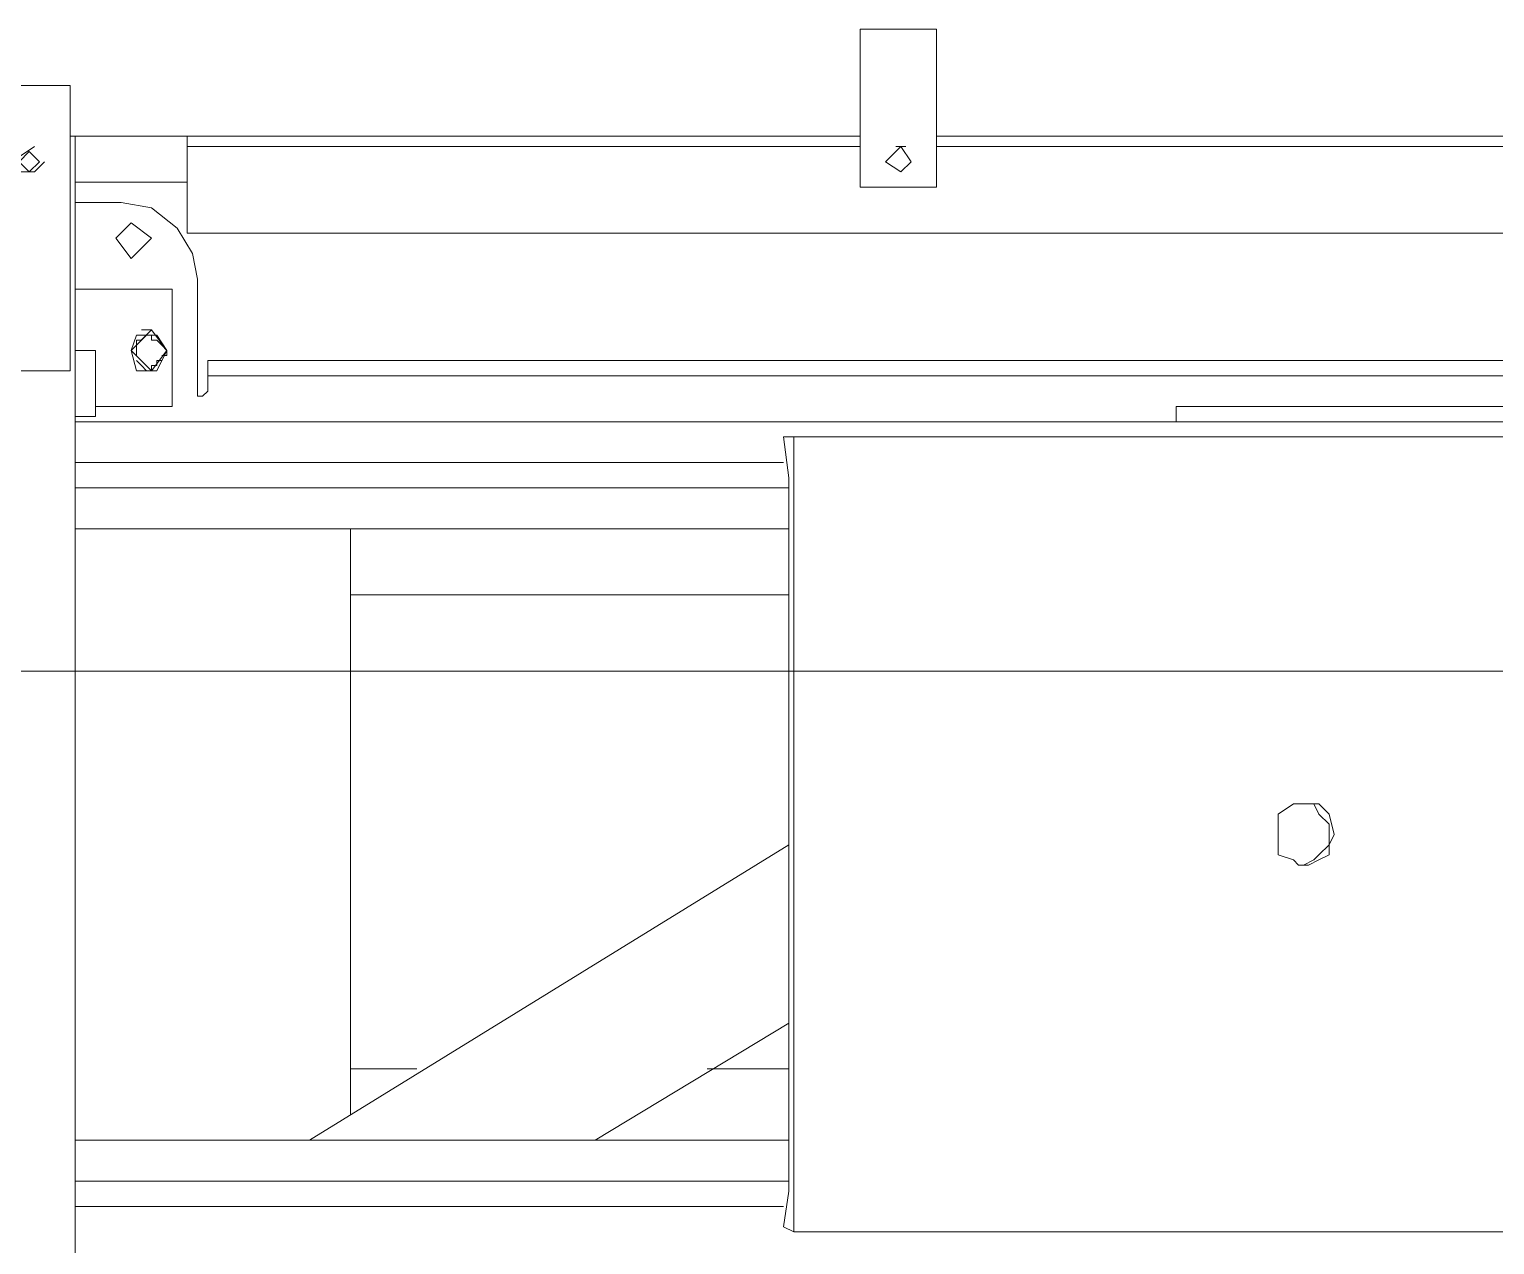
# Model space of a CAD drawing. Header units: metres. Extents: x -13194 to 152406, y -4219 to 19791.
# Drawn here: x 3919.3 to 4011.9, y 603.7 to 680.6 of the extents above; entities that cross this region are included whole.
import ezdxf

# ---------------------------------------------------------------- set-up
doc = ezdxf.new("R2010")
doc.units = ezdxf.units.M
doc.header["$LTSCALE"] = 100
doc.header["$MEASUREMENT"] = 0
doc.layers.get('0').update_dxf_attribs({"color": 9, "lineweight": 9})
doc.layers.add('25', color=76, linetype='Continuous', lineweight=9)
doc.layers.add('32-ekipman', color=9, linetype='Continuous', lineweight=9)
doc.styles.add('MuuM_TEXT-STANDART', font='ARIALN.TTF')
doc.dimstyles.new('MuuM_DIM200', dxfattribs={"dimscale": 20, "dimtxt": 2, "dimasz": 1, "dimexe": 1, "dimexo": 1, "dimgap": 1, "dimtad": 1, "dimdec": 1, "dimrnd": 0.5, "dimdsep": 46, "dimtxsty": 'MuuM_TEXT-STANDART', "dimblk": 'ARCHTICK', "dimcen": 0, "dimdle": 0.15, "dimclrd": 256, "dimclre": 256, "dimclrt": 256, "dimadec": 0, "dimazin": 0, "dimtfac": 5, "dimtdec": 1, "dimtix": 1, "dimtmove": 2, "dimatfit": 3, "dimldrblk": 'DOT', "dimfxl": 3, "dimfxlon": 1, "dimtolj": 1, "dimlwd": -1, "dimlwe": -1, "dimarcsym": 0})

# ---------------------------------------------------------------- blocks, each defined once
blk = doc.blocks.new('h')
for points in [[(181901.097, -16263.506), (181901.097, -16351.78)], [(181809.601, -16282.514), (181855.671, -16282.514)], [(181856.316, -16282.836), (181855.671, -16282.514)], [(181855.671, -16282.514), (181855.671, -16284.769)], [(181855.993, -16285.091), (181856.316, -16282.836)], [(181855.671, -16284.769), (181855.671, -16285.413)], [(181901.097, -16284.125), (181856.316, -16284.125)], [(181855.671, -16285.413), (181855.671, -16330.194)], [(181855.993, -16285.413), (181855.993, -16285.091)], [(181855.993, -16330.194), (181855.993, -16285.413)], [(181901.097, -16285.735), (181855.993, -16285.735)], [(181901.097, -16288.313), (181855.993, -16288.313)], [(181855.993, -16295.723), (181868.236, -16288.313)], [(181855.993, -16306.998), (181886.277, -16288.313)], [(181901.097, -16288.313), (181868.236, -16288.313)], [(181883.7, -16289.924), (181883.7, -16326.973)], [(181861.148, -16292.823), (181855.993, -16292.823)], [(181883.7, -16292.823), (181879.512, -16292.823)], [(181823.455, -16305.71), (181823.132, -16305.71), (181822.488, -16306.032), (181821.844, -16306.354), (181821.844, -16306.998), (181821.522, -16307.643)], [(181822.81, -16306.032), (181822.488, -16306.354), (181821.844, -16306.998), (181821.844, -16307.643)], [(181823.455, -16305.71), (181822.81, -16306.032)], [(181823.777, -16305.71), (181823.455, -16305.71)], [(181825.065, -16307.643), (181825.065, -16306.998), (181825.065, -16306.354), (181824.099, -16306.032), (181823.777, -16305.71)], [(181825.065, -16308.931), (181825.065, -16306.354)], [(181821.522, -16307.643), (181821.844, -16308.931), (181822.488, -16309.576), (181823.132, -16309.576), (181823.455, -16309.576)], [(181821.844, -16307.643), (181821.844, -16308.287), (181822.488, -16308.931), (181822.81, -16309.576)], [(181825.065, -16308.287), (181825.065, -16307.643)], [(181823.455, -16309.576), (181823.777, -16309.576), (181824.099, -16309.576), (181825.065, -16308.931), (181825.065, -16308.287)], [(181822.81, -16309.576), (181823.455, -16309.576)], [(181855.993, -16322.785), (181883.7, -16322.785)], [(181901.097, -16326.973), (181855.993, -16326.973)], [(181901.097, -16326.973), (181883.7, -16326.973)], [(181855.671, -16332.772), (181855.671, -16330.194)], [(181855.671, -16330.194), (181855.671, -16330.194)], [(181901.097, -16329.55), (181855.993, -16329.55)], [(181855.993, -16330.194), (181856.316, -16332.772)], [(181901.097, -16331.161), (181856.316, -16331.161)], [(181809.601, -16332.772), (181855.671, -16332.772)], [(181856.316, -16332.772), (181855.671, -16332.772)], [(181901.097, -16333.738), (181686.856, -16333.738)], [(181831.509, -16333.738), (181831.509, -16334.705)], [(181831.509, -16334.705), (181766.753, -16334.705)], [(181899.808, -16334.705), (181894.976, -16334.705)], [(181894.976, -16342.115), (181894.976, -16334.705)], [(181899.808, -16334.06), (181901.097, -16334.06)], [(181899.808, -16338.249), (181899.808, -16334.06)], [(181893.365, -16335.671), (181893.365, -16335.349), (181893.043, -16335.349), (181892.72, -16335.671)], [(181892.72, -16337.604), (181892.72, -16335.671)], [(181893.365, -16335.671), (181893.365, -16342.759)], [(181892.72, -16336.638), (181698.776, -16336.638)], [(181892.72, -16337.604), (181698.776, -16337.604)], [(181895.942, -16336.96), (181895.298, -16338.249)], [(181897.553, -16338.249), (181896.264, -16336.96), (181895.298, -16338.249), (181896.264, -16339.537), (181897.553, -16338.249)], [(181896.264, -16336.96), (181896.264, -16337.282), (181895.942, -16337.282), (181895.942, -16337.604), (181895.62, -16337.604)], [(181897.231, -16336.96), (181895.942, -16336.96)], [(181896.586, -16336.96), (181896.264, -16336.96), (181896.264, -16336.96)], [(181897.231, -16337.604), (181897.231, -16337.604), (181896.909, -16337.282), (181896.586, -16336.96)], [(181896.909, -16336.96), (181896.586, -16336.96)], [(181897.553, -16338.249), (181897.231, -16336.96)], [(181906.251, -16336.96), (181901.419, -16336.96)], [(181901.419, -16336.96), (181901.419, -16355.001)], [(181895.62, -16337.926), (181895.298, -16337.926), (181895.298, -16338.249), (181895.62, -16338.571)], [(181895.298, -16338.249), (181895.942, -16339.215)], [(181895.62, -16338.571), (181895.942, -16338.893), (181896.264, -16338.893), (181896.264, -16339.215)], [(181896.586, -16339.215), (181896.909, -16338.893), (181897.231, -16338.893), (181897.231, -16338.571)], [(181897.231, -16338.571), (181897.231, -16337.926)], [(181897.231, -16339.215), (181897.553, -16338.249)], [(181899.808, -16338.249), (181901.097, -16338.249)], [(181895.942, -16339.215), (181897.231, -16339.215)], [(181896.264, -16339.537), (181896.909, -16339.537)], [(181901.097, -16342.115), (181894.976, -16342.115)], [(181893.365, -16342.759), (181893.687, -16344.37), (181894.653, -16345.981), (181896.264, -16347.269), (181898.197, -16347.591)], [(181898.519, -16345.336), (181897.553, -16344.048), (181896.264, -16345.336), (181897.553, -16346.303), (181898.519, -16345.336)], [(181693.944, -16345.658), (181894.009, -16345.658)], [(181894.009, -16345.658), (181894.009, -16351.78)], [(181901.097, -16347.591), (181898.197, -16347.591)], [(181851.483, -16348.558), (181846.651, -16348.558)], [(181846.651, -16348.558), (181846.651, -16358.545)], [(181851.483, -16358.545), (181851.483, -16348.558)], [(181849.872, -16350.169), (181848.906, -16349.524), (181848.261, -16350.169), (181848.906, -16351.135), (181849.872, -16350.169)], [(181894.009, -16348.88), (181901.097, -16348.88)], [(181903.674, -16351.135), (181904.641, -16350.491), (181904.641, -16349.524), (181903.674, -16349.524), (181903.03, -16350.169)], [(181904.641, -16350.169), (181903.996, -16349.524), (181903.352, -16350.169), (181903.996, -16350.813), (181904.641, -16350.169)], [(181761.276, -16351.135), (181846.651, -16351.135)], [(181848.584, -16351.135), (181849.228, -16351.135)], [(181851.483, -16351.135), (181894.009, -16351.135)], [(181761.276, -16351.78), (181846.651, -16351.78)], [(181901.419, -16351.78), (181851.483, -16351.78)], [(181901.419, -16351.78), (181901.097, -16351.78)], [(181901.419, -16355.001), (181906.251, -16355.001)], [(181846.651, -16358.545), (181851.483, -16358.545)]]:
    blk.add_lwpolyline(points)
blk = doc.blocks.new('_ArchTick')
at = {"color": 0, "linetype": 'ByBlock', "const_width": 0.15}
blk.add_lwpolyline([(-0.5, -0.5), (0.5, 0.5)], dxfattribs=at)
blk = doc.blocks.new('*D616')
at = {"layer": '25', "transparency": 16777216}
for p, q in [((875, -32730.792), (875, -32650.792)), ((4425, -32730.792), (4425, -32650.792)), ((872, -32670.792), (4428, -32670.792))]:
    blk.add_line(p, q, dxfattribs=at)
at = {"layer": '25', "transparency": 16777216, "xscale": 20, "yscale": 20, "zscale": 20, "rotation": 180}
blk.add_blockref('_ArchTick', (875, -32670.792), dxfattribs=at)
at = {"layer": '25', "transparency": 16777216, "xscale": 20, "yscale": 20, "zscale": 20}
blk.add_blockref('_ArchTick', (4425, -32670.792), dxfattribs=at)
at = {"layer": '25', "transparency": 16777216, "insert": (2650, -32625.263), "char_height": 50, "attachment_point": 5, "style": 'MuuM_TEXT-STANDART'}
blk.add_mtext('\\A1;3550', dxfattribs=at)
blk = doc.blocks.new('_Dot')
at = {"color": 0, "linetype": 'ByBlock', "lineweight": -2}
blk.add_line((-0.5, 0), (-1, 0), dxfattribs=at)
at = {"color": 0, "linetype": 'ByBlock', "const_width": 0.5}
blk.add_lwpolyline([(-0.25, 0, 1), (0.25, 0, 1)], format="xyb", close=True, dxfattribs=at)
blk = doc.blocks.new('2.bod.Mimari')
at = {"layer": '32-ekipman', "ltscale": 2, "rotation": 180}
blk.add_blockref('h', (185823.255, -24307.965), dxfattribs=at)
at = {"layer": '25'}
dim = blk.add_linear_dim(base=(4425, -7990), p1=(875, -8249.415), p2=(4425, -8179.387), dimstyle='MuuM_DIM200', override={"dimtxt": 2.5}, dxfattribs=at)
dim.commit()
dim.dimension.update_dxf_attribs({"geometry": '*D616', "text_midpoint": (2650, -7944.471), "insert": (0, 24680.792)})

msp = doc.modelspace()

# ---------------------------------------------------------------- block references
msp.add_blockref('2.bod.Mimari', (0, 8630))

doc.saveas('drawing.dxf')
